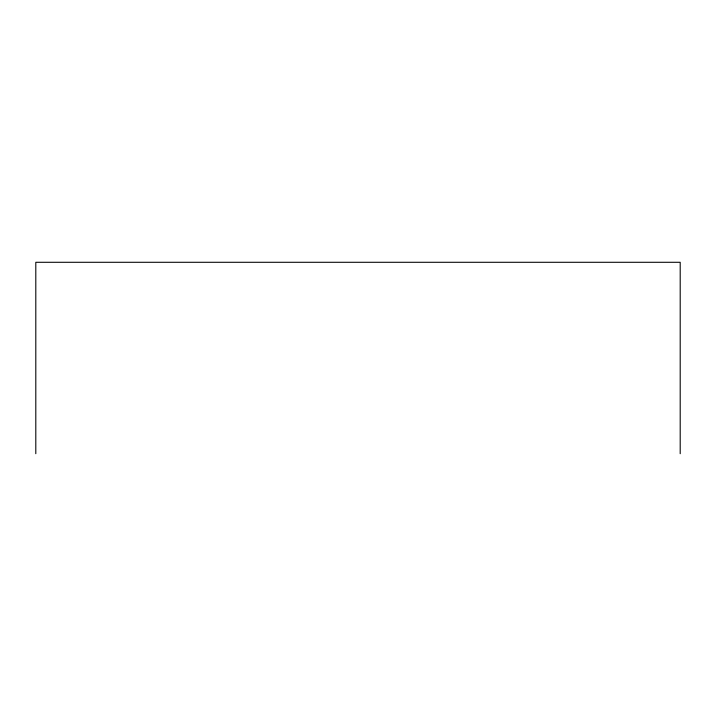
<?xml version="1.0" encoding="UTF-8"?>
<svg xmlns="http://www.w3.org/2000/svg" width="716" height="716" viewBox="0 0 716 716"><rect width="100%" height="100%" fill="white"/><g stroke="black" fill="none" stroke-linecap="round" stroke-linejoin="round"><path stroke-width="1.07" d="M680.2 453.711L680.2 262.289L35.8 262.289L35.8 453.711"/></g></svg>
